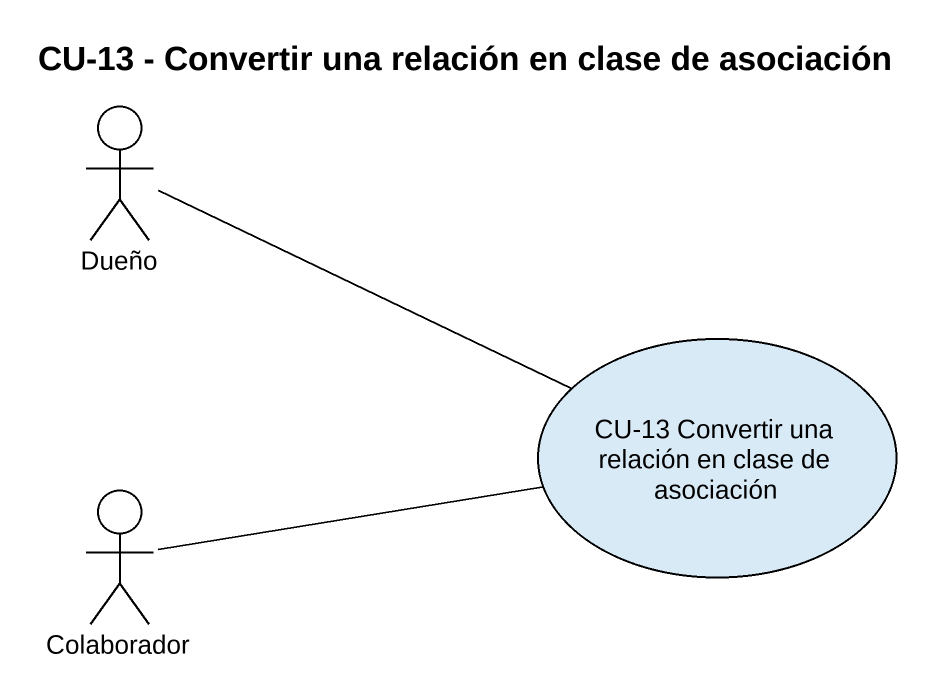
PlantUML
@startuml
title CU-13 - Convertir una relación en clase de asociación
actor Dueño
usecase "CU-13 Convertir una relación en clase de asociación" as CU_13_Convertir_una
actor Colaborador
Dueño -right- CU_13_Convertir_una
Colaborador -right- CU_13_Convertir_una
@enduml
